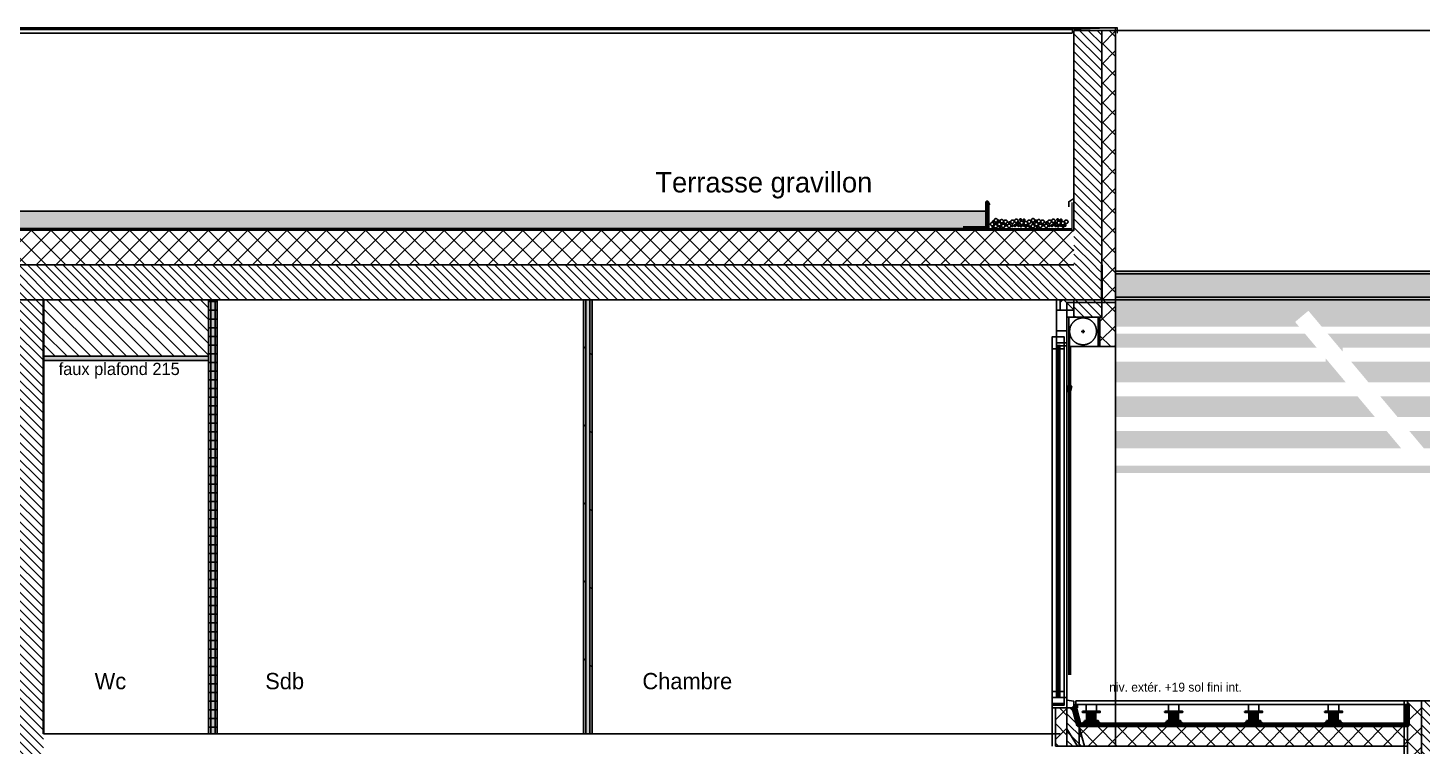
# Model space of a CAD drawing. Header units: centimetres. Extents: x -35664 to 50682, y -23001 to 23705.
# Drawn here: x -7486 to -6684, y -14886 to -14472 of the extents above; entities that cross this region are included whole.
import ezdxf

# ---------------------------------------------------------------- set-up
doc = ezdxf.new("R2010")
doc.units = ezdxf.units.CM
doc.linetypes.add('VW-02', pattern=[0.69435, 0.48607, -0.20828])
doc.layers.add('B BATI-murs', color=252, linetype='Continuous', lineweight=35)
for name, color, linetype in [('B BATI-murs_Hatch', 252, 'Continuous'), ('B BATI-ombre', 252, 'Continuous'), ('B BATI-ombre_Hatch', 252, 'Continuous'), ('B GÈnÈral_Hatch', 252, 'Continuous'), ('B Général', 252, 'Continuous'), ('C ANNOTATIONS-cotation', 252, 'Continuous'), ('C ANNOTATIONS-cotation_Hatch', 252, 'Continuous'), ('C ANNOTATIONS-prestations', 252, 'Continuous'), ('C ANNOTATIONS-texte', 252, 'Continuous'), ('GÈnÈral_Hatch', 252, 'Continuous'), ('Général', 252, 'Continuous'), ('prlm-Coupe', 252, 'Continuous')]:
    doc.layers.add(name, color=color, linetype=linetype)
doc.styles.add('Eurostile', font='Eurosti.TTF')
doc.styles.add('Eurostile (italic)', font='Eurostib.TTF')
pattern_1 = [(45, (0, 0), (2.4253472, -2.6458333), [])]
pattern_2 = [(45, (0, 0), (-5.656854, 5.656854), []), (135, (0, 0), (5.656854, 5.656854), [])]
pattern_3 = [(270, (1e-16, 1.6667), (-5, 5e-14), [])]
pattern_4 = [(45, (0, 0), (22.45064, -22.45064), [])]

# ---------------------------------------------------------------- blocks, each defined once
blk = doc.blocks.new('B 90.Groupe-348-1')
at = {"layer": 'B BATI-ombre_Hatch', "linetype": 'Continuous'}
for points in [[(-1983.07, 5498.8), (-1983.33, 4917.39), (-1967.5, 4917.39), (-1967.5, 5023.01), (-1970.29, 5020.67), (-1976.72, 5028.33), (-1967.5, 5036.07), (-1967.5, 5257.77), (-1975.08, 5251.41), (-1981.51, 5259.07), (-1967.5, 5270.83), (-1967.5, 5492.52), (-1969.86, 5490.54), (-1976.29, 5498.2), (-1957.09, 5514.31), (-1964.59, 5514.31)], [(-1941.53, 5514.31), (-1947.5, 5509.3), (-1947.5, 5287.61), (-1935.5, 5297.68), (-1935.5, 5514.31)], [(-1953.2, 5048.07), (-1955.5, 5048.07), (-1955.5, 5267.84), (-1963.5, 5261.13), (-1963.5, 5039.43)], [(-1949.2, 5038.36), (-1947.5, 5038.36), (-1947.5, 4917.39), (-1935.5, 4917.39), (-1935.5, 5049.86)]]:
    blk.add_hatch(color=250, dxfattribs=at).paths.add_polyline_path(points)
at = {"layer": 'B BATI-ombre_Hatch', "color": 250, "linetype": 'Continuous'}
for points in [[(-1915.5, 5514.31), (-1927.5, 5514.31), (-1915.5, 5314.46), (-1927.5, 5304.39)], [(-1907.5, 5514.31), (-1907.5, 5321.17), (-1897.5, 5514.31), (-1897.5, 5329.56)], [(-1883.33, 5514.31), (-1887.5, 5514.31), (-1883.33, 4917.39), (-1887.5, 4917.39)], [(-1963.5, 5274.18), (-1955.5, 5280.89), (-1963.5, 5495.88), (-1955.5, 5502.59)], [(-1907.5, 5086.42), (-1897.5, 5094.81), (-1907.5, 5308.12), (-1897.5, 5316.51)], [(-1927.5, 5069.63), (-1915.5, 5079.7), (-1927.5, 5291.34), (-1915.5, 5301.4)], [(-1947.5, 5052.85), (-1935.5, 5062.92), (-1947.5, 5274.55), (-1935.5, 5284.62)], [(-1897.5, 5081.74), (-1907.5, 5073.35), (-1897.5, 4917.39), (-1907.5, 4917.39)], [(-1915.5, 5066.64), (-1927.5, 5056.57), (-1915.5, 4917.39), (-1927.5, 4917.39)], [(-1955.5, 5033.08), (-1963.5, 5026.36), (-1955.5, 4917.39), (-1963.5, 4917.39)]]:
    blk.add_solid(points, dxfattribs=at)
blk = doc.blocks.new('B 90.Groupe-350-1')
at = {"layer": 'B GÈnÈral_Hatch', "linetype": 'Continuous'}
blk.add_hatch(color=250, dxfattribs=at).paths.add_polyline_path([(-1983.07, 5514.31), (-1983.07, 4917.39), (-1999.57, 4917.39), (-1999.57, 5514.31)])
at = {"layer": 'B Général', "linetype": 'Continuous', "flags": 128}
for points in [[(-1159.07, 5117.41), (-1159.07, 5514.31), (-2138.07, 5514.31), (-2138.07, 4917.39), (-1752.07, 4917.39), (-1752.07, 5117.41)], [(-1983.07, 5514.31), (-1983.07, 4917.39), (-1999.57, 4917.39), (-1999.57, 5514.31)], [(-1998.07, 4917.39), (-1998.07, 5514.31), (-1984.57, 5514.31), (-1984.57, 4917.39)]]:
    blk.add_lwpolyline(points, close=True, dxfattribs=at)
at = {"layer": 'B BATI-ombre'}
blk.add_blockref('B 90.Groupe-348-1', (0, 0), dxfattribs=at)
blk = doc.blocks.new('B 90.PF 208 Coupe')
at = {"layer": 'B GÈnÈral_Hatch', "linetype": 'Continuous'}
h = blk.add_hatch(dxfattribs=at)
h.set_pattern_fill('02_ISOLANT', color=256, style=0, pattern_type=2)
h.set_pattern_definition(pattern_2)
h.paths.add_polyline_path([(-116.7, 17), (-89.7, 17), (-89.7, 8), (-106.7, 8), (-106.7, 9), (-116.7, 9)])
for points in [[(-89.7, 9), (-89.8, 9), (-89.8, 7.6), (-106.6, 7.6), (-106.6, 9.1), (-116.7, 9.1), (-116.7, 9), (-106.7, 9), (-106.7, 7.5), (-89.7, 7.5)], [(-90.4, -15.1), (112.33, -15.1), (112.33, -15.6), (-90.4, -15.6)], [(-66.85, -8.15), (-61.85, -9.49), (-66.85, -10.83)], [(-90.4, -17.1), (112.33, -17.1), (112.33, -16.6), (-90.4, -16.6)]]:
    blk.add_hatch(color=250, dxfattribs=at).paths.add_polyline_path(points)
at = {"layer": 'B GÈnÈral_Hatch', "linetype": 'Continuous', "lineweight": 18}
h = blk.add_hatch(dxfattribs=at)
h.set_pattern_fill('50_BETON', color=256, style=0, pattern_type=2)
h.set_pattern_definition(pattern_1)
h.paths.add_polyline_path([(-116.7, -7), (-106.7, -7), (-106.7, 9), (-116.7, 9)])
at = {"layer": 'B GÈnÈral_Hatch', "linetype": 'Continuous'}
h = blk.add_hatch(dxfattribs=at)
h.set_pattern_fill('02_ISOLANT', color=256, style=0, pattern_type=2)
h.set_pattern_definition(pattern_2)
h.paths.add_polyline_path([(-116.7, -15), (-116.7, -7), (-110.7, -7), (-110.7, -15)])
at = {"layer": 'B GÈnÈral_Hatch', "linetype": 'Continuous', "lineweight": 18}
h = blk.add_hatch(dxfattribs=at)
h.set_pattern_fill('50_BETON', color=256, style=0, pattern_type=2)
h.set_pattern_definition(pattern_1)
h.paths.add_polyline_path([(140.3, -11), (140.3, -1), (118.3, -7), (118.3, -11)])
at = {"layer": 'GÈnÈral_Hatch', "linetype": 'Continuous'}
h = blk.add_hatch(dxfattribs=at)
h.set_pattern_fill('02_ISOLANT', color=256, style=0, pattern_type=2)
h.set_pattern_definition(pattern_2)
h.paths.add_polyline_path([(118.3, -11), (140.3, -11), (140.3, -17.6), (118.3, -17.6)])
at = {"layer": 'B Général', "linetype": 'Continuous'}
for p, q in [((-110.7, -7), (-110.7, -17)), ((92.64, -11), (-101.87, -11)), ((-98.55, -9.49), (-61.85, -9.49)), ((-90.2, -9), (99.2, -9)), ((-90.2, -10), (99.2, -10))]:
    blk.add_line(p, q, dxfattribs=at)
at = {"layer": 'B Général', "linetype": 'VW-02', "ltscale": 25.4}
for p, q in [((-99.45, -1.75), (-97.45, -1.75)), ((-98.45, -0.75), (-98.45, -2.75))]:
    blk.add_line(p, q, dxfattribs=at)
at = {"layer": 'B Général', "linetype": 'Continuous', "flags": 128}
for points in [[(-116.7, 17), (-89.7, 17), (-89.7, 8), (-106.7, 8), (-106.7, 9), (-116.7, 9)], [(-116.7, -7), (-106.7, -7), (-106.7, 9), (-116.7, 9)]]:
    blk.add_lwpolyline(points, dxfattribs=at)
for points in [[(-115.2, 17), (140.3, 17), (140.3, -5), (130.3, -11), (126.3, -11), (126.3, -11), (-115.2, -11)], [(-89.7, 9), (-89.8, 9), (-89.8, 7.6), (-106.6, 7.6), (-106.6, 9.1), (-116.7, 9.1), (-116.7, 9), (-106.7, 9), (-106.7, 7.5), (-89.7, 7.5), (-89.7, 9)], [(-116.7, -15), (-116.7, -7), (-110.7, -7), (-110.7, -15)], [(-110.7, -11), (-110.7, -7), (-106.7, -7), (-106.7, -11)], [(-116.7, -17), (-116.7, -15), (-110.7, -15), (-110.7, -17)], [(-90.2, -17), (-110.7, -17), (-110.7, -11), (-90.2, -11)], [(-95.31, -12.6), (116.65, -12.6), (116.65, -19.6), (-95.31, -19.6)], [(-66.85, -8.15), (-61.85, -9.49), (-66.85, -10.83)]]:
    blk.add_lwpolyline(points, close=True, dxfattribs=at)
at = {"layer": 'B Général', "linetype": 'Continuous', "lineweight": 25, "flags": 128}
for points in [[(-106.7, -10), (-106.7, 7), (-89.7, 7), (-89.7, -10)], [(140.3, -11), (140.3, -1), (140.3, -1), (140.3, -1), (118.3, -7), (118.3, -11)]]:
    blk.add_lwpolyline(points, close=True, dxfattribs=at)
at = {"layer": 'B Général', "flags": 128}
for points in [[(112.3, -19.6), (112.3, -11), (113.8, -11), (114.48, -7), (118.3, -7), (118.3, -19.6)], [(-98.8, -11), (-91.87, -11), (-91.87, -17), (-98.8, -17)], [(-88.43, -15.1), (-88.43, -12.6), (-95.31, -12.6), (-95.31, -19.6), (-88.43, -19.6), (-88.43, -17.1), (-90.4, -17.1), (-90.4, -15.1)], [(-90.4, -15.1), (112.33, -15.1), (112.33, -15.6), (-90.4, -15.6)], [(108.86, -15.1), (108.86, -12.6), (115.74, -12.6), (115.74, -19.6), (108.86, -19.6), (108.86, -17.1), (110.83, -17.1), (110.83, -15.1)], [(-90.4, -17.1), (112.33, -17.1), (112.33, -16.6), (-90.4, -16.6)]]:
    blk.add_lwpolyline(points, close=True, dxfattribs=at)
at = {"layer": 'B Général', "linetype": 'Continuous'}
blk.add_open_spline([(-105.23, -5.59), (-104.2, -7.39), (-100.62, -9.48), (-96.47, -9.5), (-92.87, -7.45), (-90.78, -3.87), (-90.76, 0.28), (-92.81, 3.88), (-96.39, 5.98), (-100.54, 6), (-104.14, 3.94), (-106.23, 0.36), (-106.26, -3.79), (-105.23, -5.59)], degree=2, dxfattribs=at)
at = {"layer": 'Général', "linetype": 'Continuous'}
for p, q in [((118.19, -5.47), (118.19, -5.02)), ((118.3, -17.6), (140.3, -17.6)), ((118.3, -19.6), (140.3, -19.6))]:
    blk.add_line(p, q, dxfattribs=at)
at = {"layer": 'Général', "linetype": 'Continuous', "flags": 128}
for points in [[(116.34, -7), (116.69, -5.02), (118.19, -5.02), (117.82, -5.02)], [(116.8, -7), (117.07, -5.47), (118.19, -5.47)]]:
    blk.add_lwpolyline(points, dxfattribs=at)
blk.add_lwpolyline([(118.3, -11), (140.3, -11), (140.3, -17.6), (118.3, -17.6)], close=True, dxfattribs=at)
blk = doc.blocks.new('B 90.Groupe-372-1')
at = {"layer": 'B BATI-murs_Hatch', "linetype": 'Continuous'}
for points in [[(-1746.08, 4898.39), (-1746.08, 4908.39), (-1745.58, 4908.39), (-1745.58, 4898.39)], [(-1745.58, 4900.89), (-1745.58, 4905.89), (-1740.58, 4905.89), (-1740.58, 4900.89)], [(-1740.58, 4899.39), (-1740.58, 4907.39), (-1740.08, 4907.39), (-1740.08, 4899.39)], [(-1738.58, 4897.39), (-1738.58, 4909.39), (-1738.08, 4909.39), (-1738.08, 4897.39)]]:
    blk.add_hatch(color=250, dxfattribs=at).paths.add_polyline_path(points)
at = {"layer": 'B BATI-murs', "linetype": 'Continuous'}
for p, q in [((-1738.58, 4909.39), (-1740.08, 4907.39)), ((-1740.08, 4899.39), (-1738.58, 4897.39))]:
    blk.add_line(p, q, dxfattribs=at)
at = {"layer": 'B BATI-murs', "linetype": 'Continuous', "flags": 128}
for points in [[(-1746.08, 4898.39), (-1746.08, 4908.39), (-1745.58, 4908.39), (-1745.58, 4898.39)], [(-1745.58, 4900.89), (-1745.58, 4905.89), (-1740.58, 4905.89), (-1740.58, 4900.89)], [(-1740.58, 4899.39), (-1740.58, 4907.39), (-1740.08, 4907.39), (-1740.08, 4899.39)], [(-1738.58, 4897.39), (-1738.58, 4909.39), (-1738.08, 4909.39), (-1738.08, 4897.39)]]:
    blk.add_lwpolyline(points, close=True, dxfattribs=at)
blk = doc.blocks.new('B 90.Groupe-373-1')
at = {"layer": 'B BATI-murs_Hatch', "linetype": 'Continuous'}
for points in [[(-1746.08, 4945.79), (-1746.08, 4955.79), (-1745.58, 4955.79), (-1745.58, 4945.79)], [(-1745.58, 4948.29), (-1745.58, 4953.29), (-1740.58, 4953.29), (-1740.58, 4948.29)], [(-1740.58, 4946.79), (-1740.58, 4954.79), (-1740.08, 4954.79), (-1740.08, 4946.79)], [(-1738.58, 4944.79), (-1738.58, 4956.79), (-1738.08, 4956.79), (-1738.08, 4944.79)]]:
    blk.add_hatch(color=250, dxfattribs=at).paths.add_polyline_path(points)
at = {"layer": 'B BATI-murs', "linetype": 'Continuous'}
for p, q in [((-1738.58, 4956.79), (-1740.08, 4954.79)), ((-1740.08, 4946.79), (-1738.58, 4944.79))]:
    blk.add_line(p, q, dxfattribs=at)
at = {"layer": 'B BATI-murs', "linetype": 'Continuous', "flags": 128}
for points in [[(-1746.08, 4945.79), (-1746.08, 4955.79), (-1745.58, 4955.79), (-1745.58, 4945.79)], [(-1745.58, 4948.29), (-1745.58, 4953.29), (-1740.58, 4953.29), (-1740.58, 4948.29)], [(-1740.58, 4946.79), (-1740.58, 4954.79), (-1740.08, 4954.79), (-1740.08, 4946.79)], [(-1738.58, 4944.79), (-1738.58, 4956.79), (-1738.08, 4956.79), (-1738.08, 4944.79)]]:
    blk.add_lwpolyline(points, close=True, dxfattribs=at)
blk = doc.blocks.new('B 90.Groupe-374-1')
at = {"layer": 'B BATI-murs_Hatch', "linetype": 'Continuous'}
for points in [[(-1746.08, 4991.79), (-1746.08, 5001.79), (-1745.58, 5001.79), (-1745.58, 4991.79)], [(-1745.58, 4994.29), (-1745.58, 4999.29), (-1740.58, 4999.29), (-1740.58, 4994.29)], [(-1740.58, 4992.79), (-1740.58, 5000.79), (-1740.08, 5000.79), (-1740.08, 4992.79)], [(-1738.58, 4990.79), (-1738.58, 5002.79), (-1738.08, 5002.79), (-1738.08, 4990.79)]]:
    blk.add_hatch(color=250, dxfattribs=at).paths.add_polyline_path(points)
at = {"layer": 'B BATI-murs', "linetype": 'Continuous'}
for p, q in [((-1738.58, 5002.79), (-1740.08, 5000.79)), ((-1740.08, 4992.79), (-1738.58, 4990.79))]:
    blk.add_line(p, q, dxfattribs=at)
at = {"layer": 'B BATI-murs', "linetype": 'Continuous', "flags": 128}
for points in [[(-1746.08, 4991.79), (-1746.08, 5001.79), (-1745.58, 5001.79), (-1745.58, 4991.79)], [(-1745.58, 4994.29), (-1745.58, 4999.29), (-1740.58, 4999.29), (-1740.58, 4994.29)], [(-1740.58, 4992.79), (-1740.58, 5000.79), (-1740.08, 5000.79), (-1740.08, 4992.79)], [(-1738.58, 4990.79), (-1738.58, 5002.79), (-1738.08, 5002.79), (-1738.08, 4990.79)]]:
    blk.add_lwpolyline(points, close=True, dxfattribs=at)
blk = doc.blocks.new('B 90.Groupe-375-1')
at = {"layer": 'B BATI-murs_Hatch', "linetype": 'Continuous'}
for points in [[(-1746.08, 5037.79), (-1746.08, 5047.79), (-1745.58, 5047.79), (-1745.58, 5037.79)], [(-1738.58, 5036.79), (-1738.58, 5048.79), (-1738.08, 5048.79), (-1738.08, 5036.79)], [(-1745.58, 5040.29), (-1745.58, 5045.29), (-1740.58, 5045.29), (-1740.58, 5040.29)], [(-1740.58, 5038.79), (-1740.58, 5046.79), (-1740.08, 5046.79), (-1740.08, 5038.79)]]:
    blk.add_hatch(color=250, dxfattribs=at).paths.add_polyline_path(points)
at = {"layer": 'B BATI-murs', "linetype": 'Continuous'}
for p, q in [((-1738.58, 5048.79), (-1740.08, 5046.79)), ((-1740.08, 5038.79), (-1738.58, 5036.79))]:
    blk.add_line(p, q, dxfattribs=at)
at = {"layer": 'B BATI-murs', "linetype": 'Continuous', "flags": 128}
for points in [[(-1746.08, 5037.79), (-1746.08, 5047.79), (-1745.58, 5047.79), (-1745.58, 5037.79)], [(-1738.58, 5036.79), (-1738.58, 5048.79), (-1738.08, 5048.79), (-1738.08, 5036.79)], [(-1745.58, 5040.29), (-1745.58, 5045.29), (-1740.58, 5045.29), (-1740.58, 5040.29)], [(-1740.58, 5038.79), (-1740.58, 5046.79), (-1740.08, 5046.79), (-1740.08, 5038.79)]]:
    blk.add_lwpolyline(points, close=True, dxfattribs=at)
blk = doc.blocks.new('B 90.Groupe-376-1')
at = {"layer": 'B GÈnÈral_Hatch', "linetype": 'Continuous'}
h = blk.add_hatch(dxfattribs=at)
h.set_pattern_fill('02_ISOLANT', color=256, style=0, pattern_type=2)
h.set_pattern_definition(pattern_2)
h.paths.add_polyline_path([(-1738.08, 4896.39), (-1738.08, 5085.41), (-1726.08, 5085.41), (-1726.08, 4896.39)])
at = {"layer": 'GÈnÈral_Hatch', "linetype": 'Continuous'}
blk.add_hatch(color=250, dxfattribs=at).paths.add_polyline_path([(-1750.08, 5084.91), (-1750.08, 5085.41), (-1738.08, 5085.41), (-1738.08, 4896.11), (-1748.08, 4893.39), (-1748.21, 4893.87), (-1738.58, 4896.49), (-1738.58, 5084.91)])
at = {"layer": 'B Général', "linetype": 'Continuous', "flags": 128}
blk.add_lwpolyline([(-1738.08, 4896.39), (-1738.08, 5085.41), (-1726.08, 5085.41), (-1726.08, 4896.39)], close=True, dxfattribs=at)
at = {"layer": 'Général', "linetype": 'Continuous', "flags": 128}
for points in [[(-1752.08, 4894.48), (-1752.08, 5085.41), (-1750.08, 5085.41), (-1750.08, 4894.48)], [(-1750.08, 5039.79), (-1750.08, 5045.79), (-1745.82, 5045.79), (-1745.82, 5039.79)], [(-1750.08, 4993.79), (-1750.08, 4999.79), (-1745.82, 4999.79), (-1745.82, 4993.79)], [(-1750.08, 4947.79), (-1750.08, 4953.79), (-1745.82, 4953.79), (-1745.82, 4947.79)], [(-1750.08, 4900.39), (-1750.08, 4906.39), (-1746.08, 4906.39), (-1746.08, 4900.39)]]:
    blk.add_lwpolyline(points, close=True, dxfattribs=at)
at = {"layer": 'Général', "linetype": 'Continuous', "lineweight": 70, "flags": 128}
blk.add_lwpolyline([(-1750.08, 5084.91), (-1750.08, 5085.41), (-1738.08, 5085.41), (-1738.08, 4896.11), (-1748.08, 4893.39), (-1748.21, 4893.87), (-1738.58, 4896.49), (-1738.58, 5084.91)], close=True, dxfattribs=at)
at = {"layer": 'Général'}
for name in ['B 90.Groupe-375-1', 'B 90.Groupe-374-1', 'B 90.Groupe-373-1', 'B 90.Groupe-372-1']:
    blk.add_blockref(name, (0, 0), dxfattribs=at)
at = {"layer": 'C ANNOTATIONS-prestations', "insert": (-1762.61, 4913.72), "char_height": 5.169, "attachment_point": 1, "rotation": 90, "line_spacing_factor": 0.895453, "style": 'Eurostile (italic)'}
blk.add_mtext('niv. extér. +19 sol fini int.', dxfattribs=at)
blk = doc.blocks.new('B 90.Groupe-377-1')
at = {"layer": 'B Général', "linetype": 'Continuous'}
for points in [[(-2028.84, 4888.51), (-2028.97, 4888.74), (-2028.97, 4889.27), (-2028.7, 4889.73), (-2028.24, 4890), (-2027.7, 4890), (-2027.24, 4889.73), (-2026.97, 4889.27), (-2026.97, 4888.74), (-2027.24, 4888.28), (-2027.7, 4888.02), (-2028.24, 4888.02), (-2028.7, 4888.28), (-2028.84, 4888.51)], [(-2027.99, 4886.53), (-2028.12, 4886.76), (-2028.12, 4887.29), (-2027.86, 4887.75), (-2027.39, 4888.02), (-2026.86, 4888.02), (-2026.39, 4887.75), (-2026.12, 4887.29), (-2026.12, 4886.76), (-2026.39, 4886.31), (-2026.86, 4886.04), (-2027.39, 4886.04), (-2027.86, 4886.31), (-2027.99, 4886.53)], [(-2026.27, 4888.09), (-2026.34, 4888.21), (-2026.34, 4888.47), (-2026.2, 4888.7), (-2025.97, 4888.83), (-2025.7, 4888.83), (-2025.47, 4888.7), (-2025.34, 4888.47), (-2025.34, 4888.21), (-2025.47, 4887.98), (-2025.7, 4887.85), (-2025.97, 4887.85), (-2026.2, 4887.98), (-2026.27, 4888.09)], [(-2025.65, 4886.88), (-2025.72, 4887), (-2025.72, 4887.26), (-2025.59, 4887.49), (-2025.35, 4887.62), (-2025.09, 4887.62), (-2024.85, 4887.49), (-2024.72, 4887.26), (-2024.72, 4887), (-2024.85, 4886.77), (-2025.09, 4886.63), (-2025.35, 4886.63), (-2025.59, 4886.77), (-2025.65, 4886.88)], [(-2029.6, 4883.74), (-2029.67, 4883.85), (-2029.67, 4884.12), (-2029.54, 4884.35), (-2029.3, 4884.48), (-2029.04, 4884.48), (-2028.8, 4884.35), (-2028.67, 4884.12), (-2028.67, 4883.85), (-2028.8, 4883.62), (-2029.04, 4883.49), (-2029.3, 4883.49), (-2029.54, 4883.62), (-2029.6, 4883.74)], [(-2029.4, 4885.69), (-2029.47, 4885.81), (-2029.47, 4886.07), (-2029.34, 4886.3), (-2029.1, 4886.44), (-2028.84, 4886.44), (-2028.6, 4886.3), (-2028.47, 4886.07), (-2028.47, 4885.81), (-2028.6, 4885.58), (-2028.84, 4885.45), (-2029.1, 4885.45), (-2029.34, 4885.58), (-2029.4, 4885.69)], [(-2029.34, 4881.09), (-2029.47, 4881.32), (-2029.47, 4881.85), (-2029.2, 4882.31), (-2028.74, 4882.58), (-2028.2, 4882.58), (-2027.74, 4882.31), (-2027.47, 4881.85), (-2027.47, 4881.32), (-2027.74, 4880.86), (-2028.2, 4880.6), (-2028.74, 4880.6), (-2029.2, 4880.86), (-2029.34, 4881.09)], [(-2028.84, 4878.82), (-2028.97, 4879.05), (-2028.97, 4879.58), (-2028.7, 4880.04), (-2028.24, 4880.3), (-2027.7, 4880.3), (-2027.24, 4880.04), (-2026.97, 4879.58), (-2026.97, 4879.05), (-2027.24, 4878.59), (-2027.7, 4878.32), (-2028.24, 4878.32), (-2028.7, 4878.59), (-2028.84, 4878.82)], [(-2028.26, 4884.16), (-2028.39, 4884.39), (-2028.39, 4884.92), (-2028.13, 4885.38), (-2027.66, 4885.64), (-2027.13, 4885.64), (-2026.66, 4885.38), (-2026.39, 4884.92), (-2026.39, 4884.39), (-2026.66, 4883.93), (-2027.13, 4883.67), (-2027.66, 4883.67), (-2028.13, 4883.93), (-2028.26, 4884.16)], [(-2027.65, 4882.72), (-2027.72, 4882.84), (-2027.72, 4883.1), (-2027.59, 4883.33), (-2027.36, 4883.47), (-2027.09, 4883.47), (-2026.86, 4883.33), (-2026.72, 4883.1), (-2026.72, 4882.84), (-2026.86, 4882.61), (-2027.09, 4882.48), (-2027.36, 4882.48), (-2027.59, 4882.61), (-2027.65, 4882.72)], [(-2026.9, 4881.44), (-2026.97, 4881.55), (-2026.97, 4881.82), (-2026.84, 4882.05), (-2026.6, 4882.18), (-2026.34, 4882.18), (-2026.1, 4882.05), (-2025.97, 4881.82), (-2025.97, 4881.55), (-2026.1, 4881.32), (-2026.34, 4881.19), (-2026.6, 4881.19), (-2026.84, 4881.32), (-2026.9, 4881.44)], [(-2026.4, 4885.59), (-2026.47, 4885.71), (-2026.47, 4885.97), (-2026.34, 4886.2), (-2026.1, 4886.34), (-2025.84, 4886.34), (-2025.6, 4886.2), (-2025.47, 4885.97), (-2025.47, 4885.71), (-2025.6, 4885.48), (-2025.84, 4885.35), (-2026.1, 4885.35), (-2026.34, 4885.48), (-2026.4, 4885.59)], [(-2026.2, 4882.63), (-2026.27, 4882.74), (-2026.27, 4883.01), (-2026.14, 4883.24), (-2025.9, 4883.37), (-2025.64, 4883.37), (-2025.4, 4883.24), (-2025.27, 4883.01), (-2025.27, 4882.74), (-2025.4, 4882.51), (-2025.64, 4882.38), (-2025.9, 4882.38), (-2026.14, 4882.51), (-2026.2, 4882.63)], [(-2026.2, 4880.55), (-2026.27, 4880.66), (-2026.27, 4880.93), (-2026.14, 4881.16), (-2025.9, 4881.29), (-2025.64, 4881.29), (-2025.4, 4881.16), (-2025.27, 4880.93), (-2025.27, 4880.66), (-2025.4, 4880.43), (-2025.64, 4880.3), (-2025.9, 4880.3), (-2026.14, 4880.43), (-2026.2, 4880.55)], [(-2026.2, 4879.06), (-2026.27, 4879.18), (-2026.27, 4879.44), (-2026.14, 4879.67), (-2025.9, 4879.81), (-2025.64, 4879.81), (-2025.4, 4879.67), (-2025.27, 4879.44), (-2025.27, 4879.18), (-2025.4, 4878.95), (-2025.64, 4878.82), (-2025.9, 4878.82), (-2026.14, 4878.95), (-2026.2, 4879.06)], [(-2025.9, 4884.01), (-2025.97, 4884.13), (-2025.97, 4884.39), (-2025.84, 4884.62), (-2025.6, 4884.75), (-2025.34, 4884.75), (-2025.1, 4884.62), (-2024.97, 4884.39), (-2024.97, 4884.13), (-2025.1, 4883.9), (-2025.34, 4883.76), (-2025.6, 4883.76), (-2025.84, 4883.9), (-2025.9, 4884.01)], [(-2029.64, 4869.36), (-2029.77, 4869.59), (-2029.77, 4870.12), (-2029.5, 4870.58), (-2029.04, 4870.85), (-2028.5, 4870.85), (-2028.04, 4870.58), (-2027.77, 4870.12), (-2027.77, 4869.59), (-2028.04, 4869.13), (-2028.5, 4868.87), (-2029.04, 4868.87), (-2029.5, 4869.13), (-2029.64, 4869.36)], [(-2029.1, 4872.68), (-2029.24, 4872.91), (-2029.24, 4873.44), (-2028.97, 4873.9), (-2028.5, 4874.16), (-2027.97, 4874.16), (-2027.5, 4873.9), (-2027.24, 4873.44), (-2027.24, 4872.91), (-2027.5, 4872.45), (-2027.97, 4872.19), (-2028.5, 4872.19), (-2028.97, 4872.45), (-2029.1, 4872.68)], [(-2028.84, 4874.86), (-2028.97, 4875.09), (-2028.97, 4875.62), (-2028.7, 4876.08), (-2028.24, 4876.34), (-2027.7, 4876.34), (-2027.24, 4876.08), (-2026.97, 4875.62), (-2026.97, 4875.09), (-2027.24, 4874.63), (-2027.7, 4874.36), (-2028.24, 4874.36), (-2028.7, 4874.63), (-2028.84, 4874.86)], [(-2028.8, 4871.25), (-2028.87, 4871.36), (-2028.87, 4871.63), (-2028.74, 4871.86), (-2028.5, 4871.99), (-2028.24, 4871.99), (-2028, 4871.86), (-2027.87, 4871.63), (-2027.87, 4871.36), (-2028, 4871.13), (-2028.24, 4871), (-2028.5, 4871), (-2028.74, 4871.13), (-2028.8, 4871.25)], [(-2027.9, 4877.38), (-2027.97, 4877.5), (-2027.97, 4877.76), (-2027.84, 4877.99), (-2027.6, 4878.12), (-2027.34, 4878.12), (-2027.1, 4877.99), (-2026.97, 4877.76), (-2026.97, 4877.5), (-2027.1, 4877.27), (-2027.34, 4877.13), (-2027.6, 4877.13), (-2027.84, 4877.27), (-2027.9, 4877.38)], [(-2027.44, 4871.29), (-2027.57, 4871.52), (-2027.57, 4872.05), (-2027.3, 4872.51), (-2026.84, 4872.78), (-2026.3, 4872.78), (-2025.84, 4872.51), (-2025.57, 4872.05), (-2025.57, 4871.52), (-2025.84, 4871.07), (-2026.3, 4870.8), (-2026.84, 4870.8), (-2027.3, 4871.07), (-2027.44, 4871.29)], [(-2027.5, 4869.72), (-2027.57, 4869.84), (-2027.57, 4870.1), (-2027.44, 4870.33), (-2027.2, 4870.47), (-2026.94, 4870.47), (-2026.7, 4870.33), (-2026.57, 4870.1), (-2026.57, 4869.84), (-2026.7, 4869.61), (-2026.94, 4869.48), (-2027.2, 4869.48), (-2027.44, 4869.61), (-2027.5, 4869.72)], [(-2026.6, 4875.4), (-2026.67, 4875.52), (-2026.67, 4875.78), (-2026.54, 4876.01), (-2026.3, 4876.14), (-2026.04, 4876.14), (-2025.8, 4876.01), (-2025.67, 4875.78), (-2025.67, 4875.52), (-2025.8, 4875.29), (-2026.04, 4875.15), (-2026.3, 4875.15), (-2026.54, 4875.29), (-2026.6, 4875.4)], [(-2026.54, 4873.56), (-2026.67, 4873.79), (-2026.67, 4874.32), (-2026.4, 4874.78), (-2025.94, 4875.04), (-2025.4, 4875.04), (-2024.94, 4874.78), (-2024.67, 4874.32), (-2024.67, 4873.79), (-2024.94, 4873.33), (-2025.4, 4873.07), (-2025.94, 4873.07), (-2026.4, 4873.33), (-2026.54, 4873.56)], [(-2026.5, 4876.96), (-2026.63, 4877.19), (-2026.63, 4877.72), (-2026.36, 4878.18), (-2025.9, 4878.45), (-2025.36, 4878.45), (-2024.9, 4878.18), (-2024.63, 4877.72), (-2024.63, 4877.19), (-2024.9, 4876.73), (-2025.36, 4876.47), (-2025.9, 4876.47), (-2026.36, 4876.73), (-2026.5, 4876.96)], [(-2026.24, 4869.21), (-2026.37, 4869.44), (-2026.37, 4869.97), (-2026.1, 4870.43), (-2025.64, 4870.69), (-2025.1, 4870.69), (-2024.64, 4870.43), (-2024.37, 4869.97), (-2024.37, 4869.44), (-2024.64, 4868.98), (-2025.1, 4868.71), (-2025.64, 4868.71), (-2026.1, 4868.98), (-2026.24, 4869.21)], [(-2025.3, 4872.04), (-2025.37, 4872.15), (-2025.37, 4872.42), (-2025.24, 4872.65), (-2025, 4872.78), (-2024.74, 4872.78), (-2024.5, 4872.65), (-2024.37, 4872.42), (-2024.37, 4872.15), (-2024.5, 4871.92), (-2024.74, 4871.79), (-2025, 4871.79), (-2025.24, 4871.92), (-2025.3, 4872.04)], [(-2029.6, 4862.39), (-2029.67, 4862.51), (-2029.67, 4862.77), (-2029.54, 4863), (-2029.3, 4863.13), (-2029.04, 4863.13), (-2028.8, 4863), (-2028.67, 4862.77), (-2028.67, 4862.51), (-2028.8, 4862.28), (-2029.04, 4862.14), (-2029.3, 4862.14), (-2029.54, 4862.28), (-2029.6, 4862.39)], [(-2029.4, 4864.35), (-2029.47, 4864.47), (-2029.47, 4864.73), (-2029.34, 4864.96), (-2029.1, 4865.09), (-2028.84, 4865.09), (-2028.6, 4864.96), (-2028.47, 4864.73), (-2028.47, 4864.47), (-2028.6, 4864.24), (-2028.84, 4864.1), (-2029.1, 4864.1), (-2029.34, 4864.24), (-2029.4, 4864.35)], [(-2028.84, 4867.17), (-2028.97, 4867.4), (-2028.97, 4867.93), (-2028.7, 4868.39), (-2028.24, 4868.65), (-2027.7, 4868.65), (-2027.24, 4868.39), (-2026.97, 4867.93), (-2026.97, 4867.4), (-2027.24, 4866.94), (-2027.7, 4866.68), (-2028.24, 4866.68), (-2028.7, 4866.94), (-2028.84, 4867.17)], [(-2028.26, 4862.82), (-2028.39, 4863.05), (-2028.39, 4863.58), (-2028.13, 4864.04), (-2027.66, 4864.3), (-2027.13, 4864.3), (-2026.66, 4864.04), (-2026.39, 4863.58), (-2026.39, 4863.05), (-2026.66, 4862.59), (-2027.13, 4862.32), (-2027.66, 4862.32), (-2028.13, 4862.59), (-2028.26, 4862.82)], [(-2027.99, 4865.19), (-2028.12, 4865.42), (-2028.12, 4865.95), (-2027.86, 4866.41), (-2027.39, 4866.68), (-2026.86, 4866.68), (-2026.39, 4866.41), (-2026.12, 4865.95), (-2026.12, 4865.42), (-2026.39, 4864.96), (-2026.86, 4864.7), (-2027.39, 4864.7), (-2027.86, 4864.96), (-2027.99, 4865.19)], [(-2026.4, 4864.25), (-2026.47, 4864.37), (-2026.47, 4864.63), (-2026.34, 4864.86), (-2026.1, 4864.99), (-2025.84, 4864.99), (-2025.6, 4864.86), (-2025.47, 4864.63), (-2025.47, 4864.37), (-2025.6, 4864.14), (-2025.84, 4864), (-2026.1, 4864), (-2026.34, 4864.14), (-2026.4, 4864.25)], [(-2026.27, 4866.75), (-2026.34, 4866.86), (-2026.34, 4867.13), (-2026.2, 4867.36), (-2025.97, 4867.49), (-2025.7, 4867.49), (-2025.47, 4867.36), (-2025.34, 4867.13), (-2025.34, 4866.86), (-2025.47, 4866.63), (-2025.7, 4866.5), (-2025.97, 4866.5), (-2026.2, 4866.63), (-2026.27, 4866.75)], [(-2025.9, 4862.67), (-2025.97, 4862.78), (-2025.97, 4863.05), (-2025.84, 4863.28), (-2025.6, 4863.41), (-2025.34, 4863.41), (-2025.1, 4863.28), (-2024.97, 4863.05), (-2024.97, 4862.78), (-2025.1, 4862.55), (-2025.34, 4862.42), (-2025.6, 4862.42), (-2025.84, 4862.55), (-2025.9, 4862.67)], [(-2025.65, 4865.54), (-2025.72, 4865.65), (-2025.72, 4865.92), (-2025.59, 4866.15), (-2025.35, 4866.28), (-2025.09, 4866.28), (-2024.85, 4866.15), (-2024.72, 4865.92), (-2024.72, 4865.65), (-2024.85, 4865.42), (-2025.09, 4865.29), (-2025.35, 4865.29), (-2025.59, 4865.42), (-2025.65, 4865.54)], [(-2025.3, 4867.94), (-2025.37, 4868.05), (-2025.37, 4868.32), (-2025.24, 4868.55), (-2025, 4868.68), (-2024.74, 4868.68), (-2024.5, 4868.55), (-2024.37, 4868.32), (-2024.37, 4868.05), (-2024.5, 4867.82), (-2024.74, 4867.69), (-2025, 4867.69), (-2025.24, 4867.82), (-2025.3, 4867.94)], [(-2029.34, 4859.75), (-2029.47, 4859.98), (-2029.47, 4860.51), (-2029.2, 4860.97), (-2028.74, 4861.23), (-2028.2, 4861.23), (-2027.74, 4860.97), (-2027.47, 4860.51), (-2027.47, 4859.98), (-2027.74, 4859.52), (-2028.2, 4859.25), (-2028.74, 4859.25), (-2029.2, 4859.52), (-2029.34, 4859.75)], [(-2028.84, 4857.47), (-2028.97, 4857.7), (-2028.97, 4858.23), (-2028.7, 4858.69), (-2028.24, 4858.96), (-2027.7, 4858.96), (-2027.24, 4858.69), (-2026.97, 4858.23), (-2026.97, 4857.7), (-2027.24, 4857.24), (-2027.7, 4856.98), (-2028.24, 4856.98), (-2028.7, 4857.24), (-2028.84, 4857.47)], [(-2028.84, 4853.51), (-2028.97, 4853.74), (-2028.97, 4854.27), (-2028.7, 4854.73), (-2028.24, 4855), (-2027.7, 4855), (-2027.24, 4854.73), (-2026.97, 4854.27), (-2026.97, 4853.74), (-2027.24, 4853.28), (-2027.7, 4853.02), (-2028.24, 4853.02), (-2028.7, 4853.28), (-2028.84, 4853.51)], [(-2027.9, 4856.04), (-2027.97, 4856.15), (-2027.97, 4856.42), (-2027.84, 4856.65), (-2027.6, 4856.78), (-2027.34, 4856.78), (-2027.1, 4856.65), (-2026.97, 4856.42), (-2026.97, 4856.15), (-2027.1, 4855.92), (-2027.34, 4855.79), (-2027.6, 4855.79), (-2027.84, 4855.92), (-2027.9, 4856.04)], [(-2027.65, 4861.38), (-2027.72, 4861.5), (-2027.72, 4861.76), (-2027.59, 4861.99), (-2027.36, 4862.12), (-2027.09, 4862.12), (-2026.86, 4861.99), (-2026.72, 4861.76), (-2026.72, 4861.5), (-2026.86, 4861.27), (-2027.09, 4861.13), (-2027.36, 4861.13), (-2027.59, 4861.27), (-2027.65, 4861.38)], [(-2026.9, 4860.09), (-2026.97, 4860.21), (-2026.97, 4860.47), (-2026.84, 4860.7), (-2026.6, 4860.84), (-2026.34, 4860.84), (-2026.1, 4860.7), (-2025.97, 4860.47), (-2025.97, 4860.21), (-2026.1, 4859.98), (-2026.34, 4859.85), (-2026.6, 4859.85), (-2026.84, 4859.98), (-2026.9, 4860.09)], [(-2026.6, 4854.06), (-2026.67, 4854.17), (-2026.67, 4854.44), (-2026.54, 4854.67), (-2026.3, 4854.8), (-2026.04, 4854.8), (-2025.8, 4854.67), (-2025.67, 4854.44), (-2025.67, 4854.17), (-2025.8, 4853.94), (-2026.04, 4853.81), (-2026.3, 4853.81), (-2026.54, 4853.94), (-2026.6, 4854.06)], [(-2026.5, 4855.62), (-2026.63, 4855.85), (-2026.63, 4856.38), (-2026.36, 4856.84), (-2025.9, 4857.1), (-2025.36, 4857.1), (-2024.9, 4856.84), (-2024.63, 4856.38), (-2024.63, 4855.85), (-2024.9, 4855.39), (-2025.36, 4855.13), (-2025.9, 4855.13), (-2026.36, 4855.39), (-2026.5, 4855.62)], [(-2026.2, 4861.28), (-2026.27, 4861.4), (-2026.27, 4861.66), (-2026.14, 4861.89), (-2025.9, 4862.02), (-2025.64, 4862.02), (-2025.4, 4861.89), (-2025.27, 4861.66), (-2025.27, 4861.4), (-2025.4, 4861.17), (-2025.64, 4861.04), (-2025.9, 4861.04), (-2026.14, 4861.17), (-2026.2, 4861.28)], [(-2026.2, 4859.2), (-2026.27, 4859.32), (-2026.27, 4859.58), (-2026.14, 4859.81), (-2025.9, 4859.95), (-2025.64, 4859.95), (-2025.4, 4859.81), (-2025.27, 4859.58), (-2025.27, 4859.32), (-2025.4, 4859.09), (-2025.64, 4858.96), (-2025.9, 4858.96), (-2026.14, 4859.09), (-2026.2, 4859.2)], [(-2026.2, 4857.72), (-2026.27, 4857.83), (-2026.27, 4858.1), (-2026.14, 4858.33), (-2025.9, 4858.46), (-2025.64, 4858.46), (-2025.4, 4858.33), (-2025.27, 4858.1), (-2025.27, 4857.83), (-2025.4, 4857.6), (-2025.64, 4857.47), (-2025.9, 4857.47), (-2026.14, 4857.6), (-2026.2, 4857.72)], [(-2029.64, 4848.02), (-2029.77, 4848.25), (-2029.77, 4848.78), (-2029.5, 4849.24), (-2029.04, 4849.5), (-2028.5, 4849.5), (-2028.04, 4849.24), (-2027.77, 4848.78), (-2027.77, 4848.25), (-2028.04, 4847.79), (-2028.5, 4847.52), (-2029.04, 4847.52), (-2029.5, 4847.79), (-2029.64, 4848.02)], [(-2029.1, 4851.34), (-2029.24, 4851.57), (-2029.24, 4852.1), (-2028.97, 4852.56), (-2028.5, 4852.82), (-2027.97, 4852.82), (-2027.5, 4852.56), (-2027.24, 4852.1), (-2027.24, 4851.57), (-2027.5, 4851.11), (-2027.97, 4850.84), (-2028.5, 4850.84), (-2028.97, 4851.11), (-2029.1, 4851.34)], [(-2028.8, 4849.9), (-2028.87, 4850.02), (-2028.87, 4850.28), (-2028.74, 4850.51), (-2028.5, 4850.64), (-2028.24, 4850.64), (-2028, 4850.51), (-2027.87, 4850.28), (-2027.87, 4850.02), (-2028, 4849.79), (-2028.24, 4849.65), (-2028.5, 4849.65), (-2028.74, 4849.79), (-2028.8, 4849.9)], [(-2028.5, 4846.83), (-2028.57, 4846.95), (-2028.57, 4847.21), (-2028.44, 4847.44), (-2028.2, 4847.58), (-2027.94, 4847.58), (-2027.7, 4847.44), (-2027.57, 4847.21), (-2027.57, 4846.95), (-2027.7, 4846.72), (-2027.94, 4846.59), (-2028.2, 4846.59), (-2028.44, 4846.72), (-2028.5, 4846.83)], [(-2027.44, 4849.95), (-2027.57, 4850.18), (-2027.57, 4850.71), (-2027.3, 4851.17), (-2026.84, 4851.44), (-2026.3, 4851.44), (-2025.84, 4851.17), (-2025.57, 4850.71), (-2025.57, 4850.18), (-2025.84, 4849.72), (-2026.3, 4849.46), (-2026.84, 4849.46), (-2027.3, 4849.72), (-2027.44, 4849.95)], [(-2027.5, 4848.38), (-2027.57, 4848.49), (-2027.57, 4848.76), (-2027.44, 4848.99), (-2027.2, 4849.12), (-2026.94, 4849.12), (-2026.7, 4848.99), (-2026.57, 4848.76), (-2026.57, 4848.49), (-2026.7, 4848.26), (-2026.94, 4848.13), (-2027.2, 4848.13), (-2027.44, 4848.26), (-2027.5, 4848.38)], [(-2027.44, 4845.89), (-2027.57, 4846.12), (-2027.57, 4846.65), (-2027.3, 4847.11), (-2026.84, 4847.37), (-2026.3, 4847.37), (-2025.84, 4847.11), (-2025.57, 4846.65), (-2025.57, 4846.12), (-2025.84, 4845.66), (-2026.3, 4845.39), (-2026.84, 4845.39), (-2027.3, 4845.66), (-2027.44, 4845.89)], [(-2026.54, 4852.22), (-2026.67, 4852.45), (-2026.67, 4852.98), (-2026.4, 4853.44), (-2025.94, 4853.7), (-2025.4, 4853.7), (-2024.94, 4853.44), (-2024.67, 4852.98), (-2024.67, 4852.45), (-2024.94, 4851.99), (-2025.4, 4851.72), (-2025.94, 4851.72), (-2026.4, 4851.99), (-2026.54, 4852.22)], [(-2026.24, 4847.87), (-2026.37, 4848.09), (-2026.37, 4848.62), (-2026.1, 4849.08), (-2025.64, 4849.35), (-2025.1, 4849.35), (-2024.64, 4849.08), (-2024.37, 4848.62), (-2024.37, 4848.09), (-2024.64, 4847.64), (-2025.1, 4847.37), (-2025.64, 4847.37), (-2026.1, 4847.64), (-2026.24, 4847.87)], [(-2025.3, 4850.69), (-2025.37, 4850.81), (-2025.37, 4851.07), (-2025.24, 4851.3), (-2025, 4851.44), (-2024.74, 4851.44), (-2024.5, 4851.3), (-2024.37, 4851.07), (-2024.37, 4850.81), (-2024.5, 4850.58), (-2024.74, 4850.45), (-2025, 4850.45), (-2025.24, 4850.58), (-2025.3, 4850.69)], [(-2025.3, 4846.59), (-2025.37, 4846.71), (-2025.37, 4846.97), (-2025.24, 4847.2), (-2025, 4847.34), (-2024.74, 4847.34), (-2024.5, 4847.2), (-2024.37, 4846.97), (-2024.37, 4846.71), (-2024.5, 4846.48), (-2024.74, 4846.35), (-2025, 4846.35), (-2025.24, 4846.48), (-2025.3, 4846.59)]]:
    blk.add_open_spline(points, degree=2, dxfattribs=at)
blk = doc.blocks.new('B 90.Groupe-380-1')
at = {"layer": 'B GÈnÈral_Hatch', "linetype": 'Continuous', "lineweight": 18}
h = blk.add_hatch(dxfattribs=at)
h.set_pattern_fill('50_BETON', color=256, style=0, pattern_type=2)
h.set_pattern_definition(pattern_1)
h.paths.add_polyline_path([(-1752.07, 5093.41), (-1172.07, 5093.41), (-1152.07, 5109.41), (-1752.07, 5109.41)])
at = {"layer": 'B GÈnÈral_Hatch', "linetype": 'Continuous'}
h = blk.add_hatch(dxfattribs=at)
h.set_pattern_fill('02_ISOLANT', color=256, angle=90, style=0, pattern_type=2)
h.set_pattern_definition([(135, (0, 0), (-5.656854, -5.656854), []), (225, (0, 0), (-5.656854, 5.656854), [])])
h.paths.add_polyline_path([(-1752.07, 5085.41), (-1456.07, 5085.41), (-1449.07, 5093.41), (-1752.07, 5093.41)])
h = blk.add_hatch(dxfattribs=at)
h.set_pattern_fill('02_ISOLANT', color=256, angle=-180, style=0, pattern_type=2)
h.set_pattern_definition([(-135, (0, 0), (5.656854, -5.656854), []), (-45, (0, 0), (-5.656854, -5.656854), [])])
h.paths.add_polyline_path([(-2023.07, 4909.39), (-2023.07, 4917.39), (-2138.07, 4917.39), (-2138.07, 4909.39)])
at = {"layer": 'B GÈnÈral_Hatch', "linetype": 'Continuous', "lineweight": 18}
h = blk.add_hatch(dxfattribs=at)
h.set_pattern_fill('50_BETON', color=256, style=0, pattern_type=2)
h.set_pattern_definition(pattern_1)
h.paths.add_polyline_path([(-2003.07, 4893.39), (-2003.07, 4909.39), (-2138.07, 4909.39), (-2138.07, 4893.39)])
h = blk.add_hatch(dxfattribs=at)
h.set_pattern_fill('50_BETON', color=256, style=0, pattern_type=2)
h.set_pattern_definition(pattern_1)
h.paths.add_polyline_path([(-1983.07, 4893.39), (-2003.07, 4909.39), (-2003.07, 3525.39), (-1983.07, 3541.39)])
at = {"layer": 'B GÈnÈral_Hatch', "linetype": 'Continuous'}
h = blk.add_hatch(dxfattribs=at)
h.set_pattern_fill('02_ISOLANT', color=256, angle=-90, style=0, pattern_type=2)
h.set_pattern_definition([(-45, (0, 0), (5.656854, 5.656854), []), (45, (0, 0), (5.656854, -5.656854), [])])
h.paths.add_polyline_path([(-2003.07, 4893.39), (-2023.07, 4893.39), (-2023.07, 3541.39), (-2003.07, 3541.39)])
h = blk.add_hatch(dxfattribs=at)
h.set_pattern_fill('H_SABLE', color=256, scale=0.030748, angle=90, style=0, pattern_type=2)
h.set_pattern_definition([(135, (-20341.7826, 53864.523), (3.90499343, 3.90499343), [0.05522495, -5.4672697]), (135, (-20339.9877, 53863.832), (3.90499343, 3.90499343), [0.05522495, -5.4672697]), (135, (-20340.2423, 53865.45), (3.90499343, 3.90499343), [0.05522495, -5.4672697]), (135, (-20341.1687, 53861.4377), (3.90499343, 3.90499343), [0.05522495, -5.4672697]), (135, (-20339.446, 53862.623), (3.90499343, 3.90499343), [0.05522495, -5.4672697]), (135, (-20338.5206, 53863.517), (3.90499343, 3.90499343), [0.05522495, -5.4672697]), (135, (-20339.224, 53864.856), (3.90499343, 3.90499343), [0.05522495, -5.4672697]), (135, (-20343.6745, 53863.6956), (3.90499343, 3.90499343), [0.05522495, -5.4672697]), (135, (-20340.6933, 53866.104), (3.90499343, 3.90499343), [0.13806237, -5.3844323]), (135, (-20342.1517, 53863.5067), (3.90499343, 3.90499343), [0.05522495, -5.4672697]), (135, (-20339.486, 53861.5544), (3.90499343, 3.90499343), [0.05522495, -5.4672697]), (135, (-20342.3203, 53862.4796), (3.90499343, 3.90499343), [0.13806237, -5.3844323]), (135, (-20337.439, 53864.169), (3.90499343, 3.90499343), [0.05522495, -5.4672697]), (135, (-20340.7426, 53863.2835), (3.90499343, 3.90499343), [0.13806237, -5.3844323]), (135, (-20337.872, 53862.295), (3.90499343, 3.90499343), [0.13806237, -5.3844323])])
h.paths.add_polyline_path([(-2034.07, 3591.39), (-2024.07, 3591.39), (-2024.07, 4843.39), (-2034.07, 4843.39)])
for points in [[(-1733.07, 4614.87), (-1733.07, 4616.17), (-1983.07, 4616.17), (-1983.07, 4614.87)], [(-1733.07, 4611.17), (-1733.07, 4612.47), (-1983.07, 4612.47), (-1983.07, 4611.17)], [(-1733.07, 4399.09), (-1733.07, 4400.39), (-1983.07, 4400.39), (-1983.07, 4399.09)], [(-1733.07, 4396.69), (-1733.07, 4399.09), (-1983.07, 4399.09), (-1983.07, 4396.69)], [(-1733.07, 4395.39), (-1733.07, 4396.69), (-1983.07, 4396.69), (-1983.07, 4395.39)], [(-1950.49, 4300.39), (-1950.49, 4395.39), (-1948.07, 4395.39), (-1948.07, 4300.39)]]:
    blk.add_hatch(color=250, dxfattribs=at).paths.add_polyline_path(points)
h = blk.add_hatch(dxfattribs=at)
h.set_pattern_fill('HYDROFUGE', color=256, style=0, pattern_type=2)
h.set_pattern_definition(pattern_4)
h.paths.add_polyline_path([(-1733.07, 4614.87), (-1733.07, 4616.17), (-1983.07, 4616.17), (-1983.07, 4614.87)])
h = blk.add_hatch(dxfattribs=at)
h.set_pattern_fill('HYDROFUGE', color=256, style=0, pattern_type=2)
h.set_pattern_definition(pattern_4)
h.paths.add_polyline_path([(-1733.07, 4611.17), (-1733.07, 4612.47), (-1983.07, 4612.47), (-1983.07, 4611.17)])
h = blk.add_hatch(dxfattribs=at)
h.set_pattern_fill('90-0_5 HYDROFUGE_0_5', color=256, angle=180, style=0, pattern_type=2)
h.set_pattern_definition(pattern_3)
h.paths.add_polyline_path([(-1733.07, 4399.09), (-1733.07, 4400.39), (-1983.07, 4400.39), (-1983.07, 4399.09)])
h = blk.add_hatch(dxfattribs=at)
h.set_pattern_fill('90-0_5 HYDROFUGE2_0_5', color=256, angle=180, style=0, pattern_type=2)
h.set_pattern_definition(pattern_3)
h.paths.add_polyline_path([(-1733.07, 4396.69), (-1733.07, 4399.09), (-1983.07, 4399.09), (-1983.07, 4396.69)])
h = blk.add_hatch(dxfattribs=at)
h.set_pattern_fill('90-0_5 HYDROFUGE_0_5', color=256, angle=180, style=0, pattern_type=2)
h.set_pattern_definition(pattern_3)
h.paths.add_polyline_path([(-1733.07, 4395.39), (-1733.07, 4396.69), (-1983.07, 4396.69), (-1983.07, 4395.39)])
h = blk.add_hatch(dxfattribs=at)
h.set_pattern_fill('F_P__SOFFITE', color=256, style=0, pattern_type=2)
h.set_pattern_definition([(45, (0, 0.2205), (-3.527778, 3.3072917), [])])
h.paths.add_polyline_path([(-1983.07, 4300.39), (-1983.07, 4395.39), (-1950.49, 4395.39), (-1950.49, 4300.39)])
at = {"layer": 'B GÈnÈral_Hatch', "linetype": 'Continuous', "lineweight": 18}
h = blk.add_hatch(dxfattribs=at)
h.set_pattern_fill('50_BETON', color=256, style=0, pattern_type=2)
h.set_pattern_definition(pattern_1)
h.paths.add_polyline_path([(-1983.07, 4282.39), (-527.07, 4282.39), (-527.07, 4300.39), (-1983.07, 4300.39)])
at = {"layer": 'C ANNOTATIONS-cotation_Hatch', "linetype": 'Continuous'}
h = blk.add_hatch(dxfattribs=at)
h.set_pattern_fill('02_ISOLANT', color=256, angle=180, style=0, pattern_type=2)
h.set_pattern_definition([(225, (0, 0), (5.656854, -5.656854), []), (315, (0, 0), (-5.656854, -5.656854), [])])
h.paths.add_polyline_path([(-1983.07, 4909.39), (-1983.07, 4917.39), (-2023.07, 4917.39), (-2023.07, 4909.39)])
at = {"layer": 'C ANNOTATIONS-cotation_Hatch', "linetype": 'Continuous', "lineweight": 18}
h = blk.add_hatch(dxfattribs=at)
h.set_pattern_fill('50_BETON', color=256, style=0, pattern_type=2)
h.set_pattern_definition(pattern_1)
h.paths.add_polyline_path([(-2003.07, 4909.39), (-1983.07, 4893.39), (-1983.07, 4909.39)])
at = {"layer": 'B GÈnÈral_Hatch', "color": 250, "linetype": 'Continuous'}
blk.add_solid([(-1733.07, 4616.17), (-1733.07, 4611.17), (-1983.07, 4616.17), (-1983.07, 4611.17)], dxfattribs=at)
at = {"layer": 'B Général', "linetype": 'Continuous'}
for p, q in [((-1752.07, 5117.41), (-1752.07, 5083.41)), ((-1449.07, 5093.41), (-1752.07, 5093.41)), ((-1449.07, 5093.41), (-1752.07, 5093.41)), ((-1456.07, 5085.41), (-1752.07, 5085.41)), ((-1456.07, 5085.41), (-1752.07, 5085.41)), ((-1456.07, 5083.41), (-1752.07, 5083.41)), ((-1726.07, 5083.41), (-1752.07, 5083.41)), ((-2139.57, 4918.39), (-2139.57, 3516.39)), ((-2138.07, 4917.39), (-2023.07, 4917.39)), ((-2138.07, 4917.39), (-2023.07, 4917.39)), ((-2138.07, 4893.39), (-2138.07, 4917.39)), ((-2138.07, 4909.39), (-2023.07, 4909.39)), ((-2138.07, 4909.39), (-2023.07, 4909.39)), ((-2023.07, 4909.39), (-2003.07, 4909.39)), ((-2138.57, 4892.39), (-2138.57, 3542.39)), ((-2138.07, 4893.39), (-2023.07, 4893.39)), ((-2138.07, 4893.39), (-2023.07, 4893.39)), ((-2136.57, 4892.39), (-2136.57, 3542.39)), ((-2023.07, 3541.39), (-2023.07, 4893.39)), ((-2023.07, 3541.39), (-2023.07, 4893.39)), ((-2003.07, 3541.39), (-2003.07, 4893.39)), ((-1983.07, 4893.39), (-1983.07, 4883.39)), ((-1983.07, 3551.39), (-1983.07, 4883.39)), ((-1983.07, 4883.39), (-1983.07, 4882.39)), ((-1983.07, 4359.91), (-1983.07, 4882.39)), ((-1733.07, 4616.17), (-1983.07, 4616.17)), ((-1733.07, 4616.17), (-1983.07, 4616.17)), ((-1733.07, 4614.87), (-1983.07, 4614.87)), ((-1733.07, 4614.87), (-1983.07, 4614.87)), ((-1733.07, 4612.47), (-1983.07, 4612.47)), ((-1733.07, 4612.47), (-1983.07, 4612.47)), ((-1733.07, 4611.17), (-1983.07, 4611.17)), ((-1733.07, 4611.17), (-1983.07, 4611.17)), ((-1733.07, 4400.39), (-1983.07, 4400.39)), ((-1733.07, 4400.39), (-1983.07, 4400.39)), ((-1733.07, 4399.09), (-1983.07, 4399.09)), ((-1733.07, 4399.09), (-1983.07, 4399.09)), ((-1733.07, 4396.69), (-1983.07, 4396.69)), ((-1733.07, 4396.69), (-1983.07, 4396.69)), ((-1733.07, 4395.39), (-1983.07, 4395.39)), ((-1733.07, 4395.39), (-1983.07, 4395.39)), ((-1983.07, 4300.39), (-1983.07, 4341.91)), ((-1733.07, 4300.39), (-1983.07, 4300.39))]:
    blk.add_line(p, q, dxfattribs=at)
at = {"layer": 'B Général', "linetype": 'Continuous', "lineweight": 35}
blk.add_line((-1733.07, 4300.39), (-1983.07, 4300.39), dxfattribs=at)
at = {"layer": 'B Général', "linetype": 'Continuous', "flags": 128}
for points in [[(-1144.07, 4917.39), (-1144.07, 5117.41), (-1752.07, 5117.41), (-1752.07, 4917.39), (-2139.57, 4917.39), (-2139.57, 3517.39), (-527.07, 3517.39), (-527.07, 3251.39), (80.93, 3251.39), (80.93, 4909.39), (-103.78, 4909.39), (-103.9, 5450.39), (-424.12, 5450.39), (-424.01, 4938.5), (-424, 4938.5), (-424, 4917.39), (-424, 4909.39), (-524, 4909.39), (-524, 4917.39)], [(-2034.07, 3591.39), (-2024.07, 3591.39), (-2024.07, 4843.39), (-2034.07, 4843.39)], [(-1983.07, 4300.39), (-1983.07, 4395.39), (-1950.49, 4395.39), (-1950.49, 4300.39)], [(-1950.49, 4300.39), (-1950.49, 4395.39), (-1948.07, 4395.39), (-1948.07, 4300.39)]]:
    blk.add_lwpolyline(points, close=True, dxfattribs=at)
at = {"layer": 'B Général', "linetype": 'Continuous', "lineweight": 18, "flags": 128}
blk.add_lwpolyline([(-2136.57, 4918.39), (-2139.57, 4918.39), (-2138.57, 4892.39), (-2136.57, 4892.39)], dxfattribs=at)
at = {"layer": 'B Général', "flags": 128}
blk.add_lwpolyline([(-2036.49, 4890.4), (-2039.49, 4890.39), (-2041.39, 4893.39), (-2044.49, 4893.39)], dxfattribs=at)
at = {"layer": 'B Général', "lineweight": 18, "flags": 128}
blk.add_lwpolyline([(-2039.07, 3542.39), (-2024.07, 3542.39), (-2024.07, 4892.39), (-2039.07, 4892.39)], dxfattribs=at)
at = {"layer": 'B Général', "linetype": 'Continuous', "lineweight": 70, "flags": 128}
blk.add_lwpolyline([(-2037.24, 4844.45), (-2039.07, 4843.39), (-2024.07, 4843.39), (-2024.07, 4829.69)], dxfattribs=at)
at = {"layer": 'C ANNOTATIONS-cotation', "linetype": 'Continuous'}
for p, q in [((-1983.07, 4917.39), (-2023.07, 4917.39)), ((-1983.07, 4917.39), (-2023.07, 4917.39)), ((-1983.07, 4917.39), (-1983.07, 4883.39)), ((-2003.07, 4909.39), (-2023.07, 4909.39)), ((-1983.07, 4909.39), (-2003.07, 4909.39)), ((-1733.07, 4883.39), (-1733.07, 4885.39)), ((-1733.07, 4300.39), (-1733.07, 4883.39)), ((-1733.07, 4300.39), (-1733.07, 4883.39))]:
    blk.add_line(p, q, dxfattribs=at)
at = {"layer": 'C ANNOTATIONS-cotation', "linetype": 'Continuous', "lineweight": 35}
blk.add_line((-1983.07, 4909.39), (-2003.07, 4909.39), dxfattribs=at)
at = {"layer": 'B Général'}
for name, p in [('B 90.Groupe-376-1', (0, 0)), ('B 90.PF 208 Coupe', (-1866.37, 4900.39)), ('B 90.Groupe-377-1', (0, 0))]:
    blk.add_blockref(name, p, dxfattribs=at)
at = {"layer": 'C ANNOTATIONS-prestations', "insert": (-1946.76, 4309.09), "char_height": 7.0487, "attachment_point": 1, "rotation": 90, "line_spacing_factor": 0.895453, "style": 'Eurostile (italic)'}
blk.add_mtext('faux plafond 215', dxfattribs=at)
at = {"layer": 'C ANNOTATIONS-texte', "attachment_point": 1, "line_spacing_factor": 0.895453, "style": 'Eurostile'}
for s, insert, char_height, rotation in [('Terrasse gravillon', (-2056.58, 4652.5), 11.7478, 90), ('Chambre', (-1768.22, 4645.06), 9.398, 89.99998), ('Sdb', (-1768.22, 4428), 9.398, 89.99998), ('Wc', (-1768.22, 4329.81), 9.398, 89.99998)]:
    blk.add_mtext(s, dxfattribs=dict(at, insert=insert, char_height=char_height, rotation=rotation))
blk = doc.blocks.new('A$C373B78D5')
at = {"layer": 'B Général', "rotation": 270}
blk.add_blockref('B 90.Groupe-350-1', (-34889.02, 860.88), dxfattribs=at)
at = {"layer": 'C ANNOTATIONS-cotation', "rotation": 270}
blk.add_blockref('B 90.Groupe-380-1', (-34889.02, 860.88), dxfattribs=at)

msp = doc.modelspace()

# ---------------------------------------------------------------- block references
at = {"layer": 'prlm-Coupe'}
msp.add_blockref('A$C373B78D5', (23111.623, -17472.851), dxfattribs=at)

doc.saveas('drawing.dxf')
